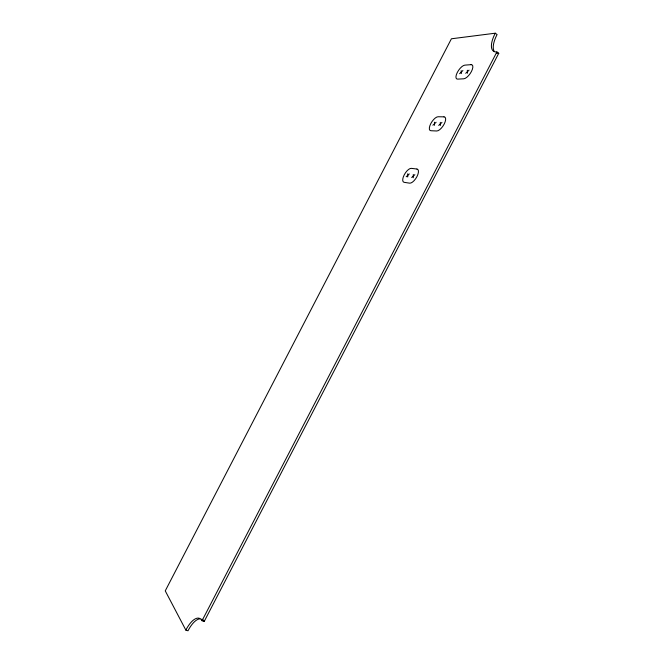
<?xml version="1.0" encoding="UTF-8"?>
<svg xmlns="http://www.w3.org/2000/svg" width="664" height="664" viewBox="0 0 664 664"><rect width="100%" height="100%" fill="white"/><g stroke="black" fill="none" stroke-linecap="round" stroke-linejoin="round"><path stroke-width="1" d="M413.282 177.744L413.298 174.458M407.746 176.973L407.771 173.719M185.845 630.094A24.128 9.694 -71.4 0 1 202.03 620.724L496.896 51.933A24.153 9.719 -53.9 0 1 495.269 33.2L451.404 38.786L165.253 590.869L185.845 630.094L187.987 630.8A24.095 9.736 -71.4 0 1 199.806 618.856M202.03 620.724L204.205 621.454L498.747 53.286L496.896 51.933M459.612 73.696L462.908 70.55M465.721 73.322L469.066 70.135M432.903 125.23L436.115 122.242M438.705 125.43L441.967 122.408M406.194 176.757L409.323 173.927M411.705 177.529L414.875 174.665M495.269 33.2L497.079 34.545A24.128 9.752 -53.9 0 0 494.099 51.153M467.315 70.251L467.473 73.214M461.189 70.658L461.331 73.596M440.298 122.359L440.373 125.488M434.48 122.193L434.53 125.288M498.747 53.286A24.128 9.752 -53.9 0 1 496.456 53.078M201.814 619.155A24.095 9.736 -71.4 0 1 204.205 621.454M471.058 64.665L464.883 65.13A8.184 3.254 -55.5 0 0 457.347 72.376A8.184 3.254 -55.5 0 0 457.637 79.116L463.729 78.8A8.283 3.32 -55.4 0 0 471.448 71.471A8.283 3.32 -55.4 0 0 471.058 64.665M444 116.856L438.124 116.748A8.076 3.295 -56.8 0 0 430.787 123.62A8.076 3.295 -56.8 0 0 430.886 130.725L436.671 130.991A8.167 3.37 -56.6 0 0 444.199 124.043A8.167 3.37 -56.6 0 0 444 116.856M416.95 169.038L411.381 168.357A7.985 3.337 -58.1 0 0 404.227 174.856A7.985 3.337 -58.1 0 0 404.135 182.326L409.63 183.164A8.076 3.411 -58 0 0 416.95 176.599A8.076 3.411 -58 0 0 416.95 169.038"/></g></svg>
